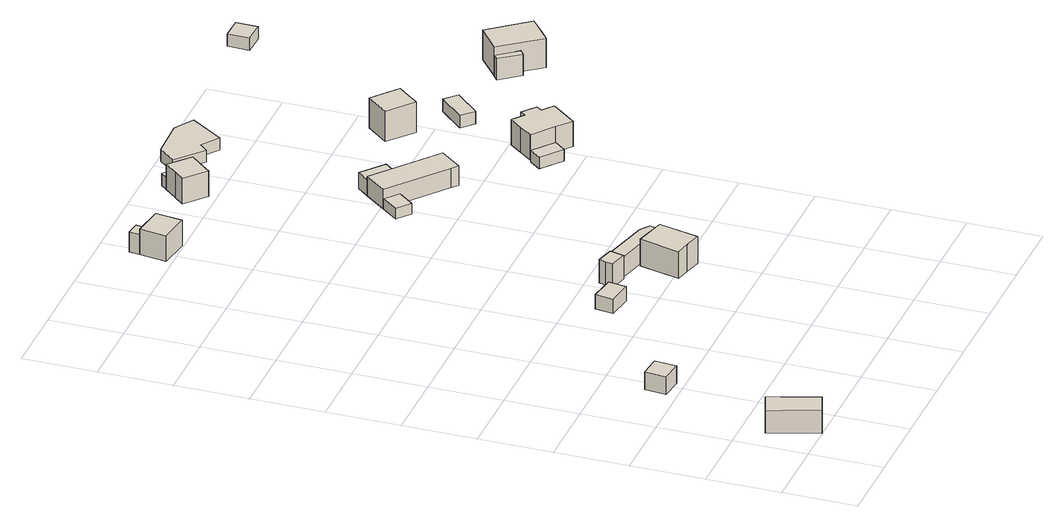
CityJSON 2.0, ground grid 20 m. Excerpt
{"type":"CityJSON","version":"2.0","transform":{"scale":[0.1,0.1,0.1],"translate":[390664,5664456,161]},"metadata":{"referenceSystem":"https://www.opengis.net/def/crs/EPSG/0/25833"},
"CityObjects":{
"building1":{"type":"Building","attributes":{"Gemeindeschluessel":"14627100","BezugspunktDach":"2200","function":"31001_9998","measuredHeight":7.82,"storeysAboveGround":3},"geometry":[{"type":"Solid","lod":"1","boundaries":[[[[0,1,2,3,4]],[[5,6,7,8,9]],[[5,9,4,3]],[[6,5,3,2]],[[7,6,2,1]],[[8,7,1,0]],[[9,8,0,4]]]]}]},
"building2":{"type":"Building","attributes":{"Gemeindeschluessel":"14627100","BezugspunktDach":"2200","function":"31001_9998","measuredHeight":6.17,"storeysAboveGround":2},"geometry":[{"type":"Solid","lod":"1","boundaries":[[[[10,11,12,13]],[[14,15,16,17]],[[14,17,13,12]],[[15,14,12,11]],[[16,15,11,10]],[[17,16,10,13]]]]}]},
"building3":{"type":"Building","attributes":{"Gemeindeschluessel":"14627100","BezugspunktDach":"2200","function":"31001_9998","measuredHeight":4.09,"storeysAboveGround":1},"geometry":[{"type":"Solid","lod":"1","boundaries":[[[[18,19,20,21]],[[22,23,24,25]],[[22,25,21,20]],[[23,22,20,19]],[[24,23,19,18]],[[25,24,18,21]]]]}]},
"building4":{"type":"Building","attributes":{"Gemeindeschluessel":"14627100","BezugspunktDach":"2200","function":"31001_9998","measuredHeight":7.45,"storeysAboveGround":2},"geometry":[{"type":"Solid","lod":"1","boundaries":[[[[26,27,28,29,30]],[[31,32,33,34,35]],[[31,35,30,29]],[[32,31,29,28]],[[33,32,28,27]],[[34,33,27,26]],[[35,34,26,30]]]]}]},
"building5":{"type":"Building","attributes":{"Gemeindeschluessel":"14627100","function":"31001_9998"},"children":["building5-1","building5-2"]},
"building5-1":{"type":"BuildingPart","attributes":{"BezugspunktDach":"2200","measuredHeight":9.4,"storeysAboveGround":3},"parents":["building5"],"geometry":[{"type":"Solid","lod":"1","boundaries":[[[[36,37,38,39]],[[40,41,42,43]],[[40,43,39,38]],[[41,40,38,37]],[[42,41,37,36]],[[43,42,36,39]]]]}]},
"building5-2":{"type":"BuildingPart","attributes":{"BezugspunktDach":"2200","measuredHeight":6.28,"storeysAboveGround":2},"parents":["building5"],"geometry":[{"type":"Solid","lod":"1","boundaries":[[[[44,45,46,47,48]],[[49,50,51,52,40]],[[49,40,48,47]],[[50,49,47,46]],[[51,50,46,45]],[[52,51,45,44]],[[40,52,44,48]]]]}]},
"building6":{"type":"Building","attributes":{"Gemeindeschluessel":"14627100","BezugspunktDach":"2200","function":"31001_9998","measuredHeight":9.66,"storeysAboveGround":3},"geometry":[{"type":"Solid","lod":"1","boundaries":[[[[53,54,55,56,57]],[[58,59,60,61,62]],[[58,62,57,56]],[[59,58,56,55]],[[60,59,55,54]],[[61,60,54,53]],[[62,61,53,57]]]]}]},
"building7":{"type":"Building","attributes":{"Gemeindeschluessel":"14627100","BezugspunktDach":"2200","function":"31001_9998","measuredHeight":5.82,"storeysAboveGround":2},"geometry":[{"type":"Solid","lod":"1","boundaries":[[[[63,64,65,66,67,68]],[[69,70,71,72,73,74]],[[69,74,68,67]],[[70,69,67,66]],[[71,70,66,65]],[[72,71,65,64]],[[73,72,64,63]],[[74,73,63,68]]]]}]},
"building8":{"type":"Building","attributes":{"Gemeindeschluessel":"14627100","function":"31001_9998"},"children":["building8-1","building8-2"]},
"building8-1":{"type":"BuildingPart","attributes":{"BezugspunktDach":"2200","measuredHeight":9.28,"storeysAboveGround":3},"parents":["building8"],"geometry":[{"type":"Solid","lod":"1","boundaries":[[[[75,76,77,78,79,80,81]],[[82,83,84,85,86,87,88]],[[82,88,81,80]],[[83,82,80,79]],[[84,83,79,78]],[[85,84,78,77]],[[86,85,77,76]],[[87,86,76,75]],[[88,87,75,81]]]]}]},
"building8-2":{"type":"BuildingPart","attributes":{"BezugspunktDach":"2200","measuredHeight":3.5,"storeysAboveGround":1},"parents":["building8"],"geometry":[{"type":"Solid","lod":"1","boundaries":[[[[89,90,91,92]],[[93,94,84,83]],[[93,83,92,91]],[[94,93,91,90]],[[84,94,90,89]],[[83,84,89,92]]]]}]},
"building9":{"type":"Building","attributes":{"Gemeindeschluessel":"14627100","function":"31001_9998"},"children":["building9-1","building9-2","building9-3"]},
"building9-1":{"type":"BuildingPart","attributes":{"BezugspunktDach":"2200","measuredHeight":5.78,"storeysAboveGround":2},"parents":["building9"],"geometry":[{"type":"Solid","lod":"1","boundaries":[[[[95,96,97,98,99]],[[100,101,102,103,104]],[[100,104,99,98]],[[101,100,98,97]],[[102,101,97,96]],[[103,102,96,95]],[[104,103,95,99]]]]}]},
"building9-2":{"type":"BuildingPart","attributes":{"BezugspunktDach":"2200","measuredHeight":4.6,"storeysAboveGround":2},"parents":["building9"],"geometry":[{"type":"Solid","lod":"1","boundaries":[[[[105,106,107,108]],[[109,110,111,100]],[[109,100,108,107]],[[110,109,107,106]],[[111,110,106,105]],[[100,111,105,108]]]]}]},
"building9-3":{"type":"BuildingPart","attributes":{"BezugspunktDach":"2200","measuredHeight":2.96,"storeysAboveGround":1},"parents":["building9"],"geometry":[{"type":"Solid","lod":"1","boundaries":[[[[112,113,114,115]],[[104,116,117,118]],[[104,118,115,114]],[[116,104,114,113]],[[117,116,113,112]],[[118,117,112,115]]]]}]},
"building10":{"type":"Building","attributes":{"Gemeindeschluessel":"14627100","BezugspunktDach":"2200","function":"31001_9998","measuredHeight":3.39,"storeysAboveGround":1},"geometry":[{"type":"Solid","lod":"1","boundaries":[[[[119,120,121,122,123,124,125]],[[126,127,128,129,130,131,132]],[[126,132,125,124]],[[127,126,124,123]],[[128,127,123,122]],[[129,128,122,121]],[[130,129,121,120]],[[131,130,120,119]],[[132,131,119,125]]]]}]},
"building11":{"type":"Building","attributes":{"Gemeindeschluessel":"14627100","BezugspunktDach":"2200","function":"31001_9998","measuredHeight":3.23,"storeysAboveGround":1},"geometry":[{"type":"Solid","lod":"1","boundaries":[[[[133,134,135,136]],[[137,138,139,140]],[[137,140,136,135]],[[138,137,135,134]],[[139,138,134,133]],[[140,139,133,136]]]]}]},
"building12":{"type":"Building","attributes":{"Gemeindeschluessel":"14627100","BezugspunktDach":"2200","function":"31001_9998","measuredHeight":10.49,"storeysAboveGround":3},"geometry":[{"type":"Solid","lod":"1","boundaries":[[[[141,142,143,144,145,146,147,148,149,150,151,152]],[[153,154,155,156,157,158,159,160,161,162,163,164]],[[153,164,152,151]],[[154,153,151,150]],[[155,154,150,149]],[[156,155,149,148]],[[157,156,148,147]],[[158,157,147,146]],[[159,158,146,145]],[[160,159,145,144]],[[161,160,144,143]],[[162,161,143,142]],[[163,162,142,141]],[[164,163,141,152]]]]}]},
"building13":{"type":"Building","attributes":{"Gemeindeschluessel":"14627100","BezugspunktDach":"2200","function":"31001_9998","measuredHeight":10.54,"storeysAboveGround":4},"geometry":[{"type":"Solid","lod":"1","boundaries":[[[[165,166,167,168,169]],[[170,171,172,173,174]],[[170,174,169,168]],[[171,170,168,167]],[[172,171,167,166]],[[173,172,166,165]],[[174,173,165,169]]]]}]},
"building14":{"type":"Building","attributes":{"Gemeindeschluessel":"14627100","BezugspunktDach":"2200","function":"31001_9998","measuredHeight":3.54,"storeysAboveGround":1},"geometry":[{"type":"Solid","lod":"1","boundaries":[[[[175,176,177,178]],[[179,180,181,182]],[[179,182,178,177]],[[180,179,177,176]],[[181,180,176,175]],[[182,181,175,178]]]]}]},
"building15":{"type":"Building","attributes":{"Gemeindeschluessel":"14627100","function":"31001_9998"},"children":["building15-1","building15-2"]},
"building15-1":{"type":"BuildingPart","attributes":{"BezugspunktDach":"2200","measuredHeight":9.84,"storeysAboveGround":3},"parents":["building15"],"geometry":[{"type":"Solid","lod":"1","boundaries":[[[[183,184,185,186,187]],[[188,189,190,191,192]],[[188,192,187,186]],[[189,188,186,185]],[[190,189,185,184]],[[191,190,184,183]],[[192,191,183,187]]]]}]},
"building15-2":{"type":"BuildingPart","attributes":{"BezugspunktDach":"2200","measuredHeight":7.06,"storeysAboveGround":2},"parents":["building15"],"geometry":[{"type":"Solid","lod":"1","boundaries":[[[[193,194,195,196]],[[192,197,198,199]],[[192,199,196,195]],[[197,192,195,194]],[[198,197,194,193]],[[199,198,193,196]]]]}]},
"building16":{"type":"Building","attributes":{"Gemeindeschluessel":"14627100","BezugspunktDach":"2200","function":"31001_9998","measuredHeight":3.5,"storeysAboveGround":1},"geometry":[{"type":"Solid","lod":"1","boundaries":[[[[200,201,202,203]],[[204,205,206,207]],[[204,207,203,202]],[[205,204,202,201]],[[206,205,201,200]],[[207,206,200,203]]]]}]}
},
"vertices":[
[110,1,70],[142,12,70],[172,22,70],[127,156,70],[64,135,70],[127,156,4],[172,22,4],[142,12,4],[110,1,4],[64,135,4],
[104,382,128],[110,442,128],[50,447,128],[45,388,128],[50,447,77],[110,442,77],[104,382,77],[45,388,77],
[326,591,193],[333,640,193],[264,651,193],[256,601,193],[264,651,152],[333,640,152],[326,591,152],[256,601,152],
[398,623,236],[408,662,236],[360,674,236],[355,656,236],[350,635,236],[355,656,169],[360,674,169],[408,662,169],[398,623,169],[350,635,169],
[91,1678,305],[101,1751,305],[16,1763,305],[6,1690,305],[16,1763,231],[101,1751,231],[91,1678,231],[6,1690,231],
[30,1752,289],[52,1758,289],[56,1787,289],[20,1792,289],[16,1763,289],[20,1792,231],[56,1787,231],[52,1758,231],[30,1752,231],
[485,486,246],[531,475,246],[557,584,246],[472,605,246],[445,495,246],[472,605,169],[557,584,169],[531,475,169],[485,486,169],[445,495,169],
[472,605,232],[557,584,232],[564,612,232],[538,630,232],[408,662,232],[398,623,232],[408,662,174],[538,630,174],[564,612,174],[557,584,174],[472,605,174],[398,623,174],
[319,1688,318],[341,1713,318],[372,1748,318],[344,1773,318],[316,1798,318],[285,1763,318],[263,1738,318],[285,1763,245],[316,1798,245],[344,1773,245],[372,1748,245],[341,1713,245],[319,1688,245],[263,1738,245],
[344,1773,280],[360,1792,280],[332,1816,280],[316,1798,280],[332,1816,245],[360,1792,245],
[585,1142,284],[602,1128,284],[650,1187,284],[479,1326,284],[431,1267,284],[479,1326,228],[650,1187,228],[602,1128,228],[585,1142,228],[431,1267,228],
[541,1275,274],[567,1307,274],[505,1358,274],[479,1326,274],[505,1358,228],[567,1307,228],[541,1275,228],
[431,1192,258],[468,1237,258],[431,1267,258],[394,1222,258],[468,1237,228],[431,1192,228],[394,1222,228],
[444,1737,299],[465,1759,299],[512,1725,299],[574,1816,299],[522,1849,299],[411,1846,299],[371,1800,299],[411,1846,265],[522,1849,265],[574,1816,265],[512,1725,265],[465,1759,265],[444,1737,265],[371,1800,265],
[771,910,280],[797,941,280],[739,987,280],[714,956,280],[739,987,247],[797,941,247],[771,910,247],[714,956,247],
[739,987,325],[797,941,325],[836,909,325],[864,943,325],[892,978,325],[862,1002,325],[873,1017,325],[836,1047,325],[825,1032,325],[794,1057,325],[766,1022,325],[739,988,325],[766,1022,252],[794,1057,252],[825,1032,252],[836,1047,252],[873,1017,252],[862,1002,252],[892,978,252],[864,943,252],[836,909,252],[797,941,252],[739,987,252],[739,988,252],
[749,1291,355],[774,1321,355],[799,1351,355],[730,1408,355],[680,1349,355],[730,1408,268],[799,1351,268],[774,1321,268],[749,1291,268],[680,1349,268],
[832,1164,307],[895,1230,307],[862,1261,307],[800,1195,307],[862,1261,271],[895,1230,271],[832,1164,271],[800,1195,271],
[1109,1075,381],[1138,1098,381],[1179,1131,381],[1095,1237,381],[1026,1182,381],[1095,1237,297],[1179,1131,297],[1138,1098,297],[1109,1075,297],[1026,1182,297],
[1053,1116,358],[1068,1127,358],[1026,1182,358],[1011,1170,358],[1068,1127,297],[1053,1116,297],[1011,1170,297],
[979,1787,349],[980,1847,349],[920,1848,349],[919,1788,349],[920,1848,314],[980,1847,314],[979,1787,314],[919,1788,314]
]}
